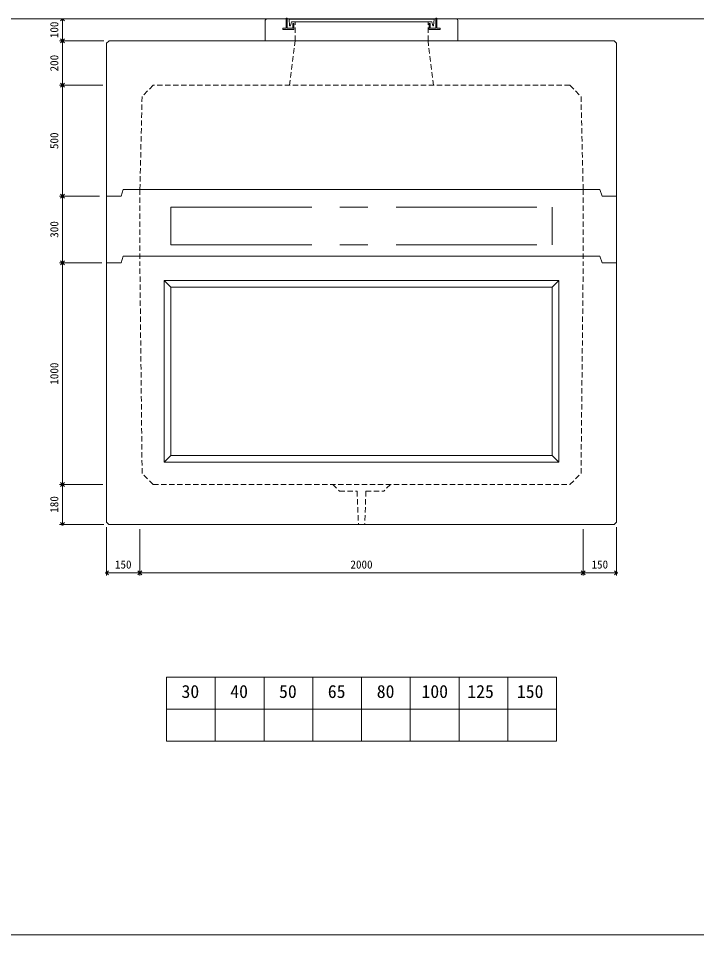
# Model space of a CAD drawing. Units: millimetres, scale not verified. Extents: x -9756 to 9756, y -4628 to 4628.
# Drawn here: x 3636 to 6696, y -3922 to 210 of the extents above; entities that cross this region are included whole.
import ezdxf
from ezdxf.enums import TextEntityAlignment as Align

# ---------------------------------------------------------------- set-up
doc = ezdxf.new("R2010")
doc.units = ezdxf.units.MM
doc.header["$LTSCALE"] = 20
doc.header["$PDMODE"] = 32
doc.header["$PDSIZE"] = 8
doc.linetypes.add('DASHED1', pattern=[1.8, 1.2, -0.6])
doc.linetypes.add('USER2', pattern=[50.8, 31.75, -6.35, 6.35, -6.35])
for name, color, linetype, lineweight in [('0-2_waku', 7, 'Continuous', 18), ('0-3_gaikei', 7, 'Continuous', 18), ('0-4_kakure', 7, 'DASHED1', 5), ('0-5_sunpou', 7, 'Continuous', 18), ('0-8_uchigawa', 6, 'Continuous', 18), ('0-A_futa', 3, 'Continuous', 18), ('0-B_GL', 4, 'Continuous', 18), ('0-D_文字１', 7, 'Continuous', 18), ('1-2_uchigawa2', 6, 'USER2', 18), ('1-5_pen3実線', 7, 'Continuous', 18)]:
    doc.layers.add(name, color=color, linetype=linetype, lineweight=lineweight)
doc.styles.add('ＭＳ ゴシック', font='')
doc.styles.get('ＭＳ ゴシック').set_extended_font_data('MS Gothic')

# ---------------------------------------------------------------- blocks, each defined once
blk = doc.blocks.new('_Open90')
at = {"layer": '0-5_sunpou', "lineweight": 5}
blk.add_line((0, 0), (-1, 0), dxfattribs=at)
blk.add_lwpolyline([(-0.5, 0.5), (0, 0), (-0.5, -0.5)], dxfattribs=at)
blk = doc.blocks.new('5 00')
at = {"layer": '0-5_sunpou', "lineweight": 5}
for p, q in [((-1, 241), (8, 250)), ((8, 250), (17, 241)), ((8, 250), (8, 232)), ((8, 232), (8, -232))]:
    blk.add_line(p, q, dxfattribs=at)
at = {"layer": '0-5_sunpou', "xscale": 18, "yscale": 18, "rotation": 270}
blk.add_blockref('_Open90', (8, -250), dxfattribs=at)
at = {"layer": '0-5_sunpou', "style": 'ＭＳ ゴシック'}
blk.add_text('500', height=36.66, rotation=90, dxfattribs=at).set_placement((0, -37.5), align=Align.BOTTOM_LEFT)
blk = doc.blocks.new('300')
at = {"layer": '0-5_sunpou', "lineweight": 5}
blk.add_line((8, 132), (8, -132), dxfattribs=at)
at = {"layer": '0-5_sunpou', "xscale": 18, "yscale": 18}
for p, rotation in [((8, 150), 90), ((8, -150), 270)]:
    blk.add_blockref('_Open90', p, dxfattribs=dict(at, rotation=rotation))
at = {"layer": '0-5_sunpou', "style": 'ＭＳ ゴシック'}
blk.add_text('300', height=36.66, rotation=90, dxfattribs=at).set_placement((0, -37.5), align=Align.BOTTOM_LEFT)
blk = doc.blocks.new('1000')
at = {"layer": '0-5_sunpou', "lineweight": 5}
for p, q in [((149.62, 545.45), (-40.38, 545.45)), ((106.95, 545.45), (-40.38, 545.45)), ((-27.38, 527.45), (-27.38, -436.55)), ((154.62, -454.55), (-40.38, -454.55)), ((149.62, -454.55), (-40.38, -454.55))]:
    blk.add_line(p, q, dxfattribs=at)
at = {"layer": '0-5_sunpou'}
for p in [(-27.38, 545.45), (-27.38, -454.55)]:
    blk.add_point(p, dxfattribs=at)
at = {"layer": '0-5_sunpou', "xscale": 18, "yscale": 18}
for p, rotation in [((-27.38, 545.45), 90), ((-27.38, -454.55), 270)]:
    blk.add_blockref('_Open90', p, dxfattribs=dict(at, rotation=rotation))
at = {"layer": '0-5_sunpou', "style": 'ＭＳ ゴシック'}
blk.add_text('1000', height=36.66, rotation=90, dxfattribs=at).set_placement((-35.38, -4.55), align=Align.BOTTOM_LEFT)
blk = doc.blocks.new('180')
at = {"layer": '0-5_sunpou', "lineweight": 5}
for p, q in [((-15.8, 126), (-15.8, -18)), ((171.2, -36), (-28.8, -36))]:
    blk.add_line(p, q, dxfattribs=at)
at = {"layer": '0-5_sunpou'}
blk.add_point((-15.8, -36), dxfattribs=at)
at = {"layer": '0-5_sunpou', "xscale": 18, "yscale": 18}
for p, rotation in [((-15.8, 144), 90), ((-15.8, -36), 270)]:
    blk.add_blockref('_Open90', p, dxfattribs=dict(at, rotation=rotation))
at = {"layer": '0-5_sunpou', "style": 'ＭＳ ゴシック'}
blk.add_text('180', height=36.66, rotation=90, dxfattribs=at).set_placement((-23.8, 16.5), align=Align.BOTTOM_LEFT)
blk = doc.blocks.new('150')
at = {"layer": '0-5_sunpou', "lineweight": 5}
for p, q in [((-83.33, 174.17), (-83.33, -44.97)), ((66.67, 164.17), (66.67, -44.97)), ((66.67, 164.17), (66.67, -44.97)), ((48.67, -31.97), (-65.33, -31.97))]:
    blk.add_line(p, q, dxfattribs=at)
at = {"layer": '0-5_sunpou'}
blk.add_point((-83.33, -31.97), dxfattribs=at)
at = {"layer": '0-5_sunpou', "xscale": 18, "yscale": 18, "rotation": 180}
blk.add_blockref('_Open90', (-83.33, -31.97), dxfattribs=at)
at = {"layer": '0-5_sunpou', "xscale": 18, "yscale": 18}
blk.add_blockref('_Open90', (66.67, -31.97), dxfattribs=at)
at = {"layer": '0-5_sunpou', "style": 'ＭＳ ゴシック'}
blk.add_text('150', height=36.66, dxfattribs=at).set_placement((-45.83, -23.97), align=Align.BOTTOM_LEFT)
blk = doc.blocks.new('2000')
at = {"layer": '0-5_sunpou', "lineweight": 5}
for p, q in [((499.9, 172.25), (499.9, -36.89)), ((500, 172.25), (500, -36.89)), ((-1481.9, -23.89), (482, -23.89))]:
    blk.add_line(p, q, dxfattribs=at)
at = {"layer": '0-5_sunpou'}
blk.add_point((500, -23.89), dxfattribs=at)
at = {"layer": '0-5_sunpou', "xscale": 18, "yscale": 18, "rotation": 180}
blk.add_blockref('_Open90', (-1499.9, -23.89), dxfattribs=at)
at = {"layer": '0-5_sunpou', "xscale": 18, "yscale": 18}
blk.add_blockref('_Open90', (500, -23.89), dxfattribs=at)
at = {"layer": '0-5_sunpou', "style": 'ＭＳ ゴシック'}
blk.add_text('2000', height=36.66, dxfattribs=at).set_placement((-549.95, -15.89), align=Align.BOTTOM_LEFT)
blk = doc.blocks.new('1 50')
at = {"layer": '0-5_sunpou', "lineweight": 5}
for p, q in [((50.07, 188.71), (50.07, -30.43)), ((-82.13, -17.43), (32.07, -17.43))]:
    blk.add_line(p, q, dxfattribs=at)
at = {"layer": '0-5_sunpou'}
blk.add_point((50.07, -17.43), dxfattribs=at)
at = {"layer": '0-5_sunpou', "xscale": 18, "yscale": 18, "rotation": 180}
blk.add_blockref('_Open90', (-100.13, -17.43), dxfattribs=at)
at = {"layer": '0-5_sunpou', "xscale": 18, "yscale": 18}
blk.add_blockref('_Open90', (50.07, -17.43), dxfattribs=at)
at = {"layer": '0-5_sunpou', "style": 'ＭＳ ゴシック'}
blk.add_text('150', height=36.66, dxfattribs=at).set_placement((-62.53, -9.43), align=Align.BOTTOM_LEFT)

msp = doc.modelspace()

# ---------------------------------------------------------------- linework, layer by layer
at = {"layer": '0-2_waku'}
for p, q in [((4304.08, -2760.86), (4304.08, -3048.86)), ((4304.08, -2760.86), (4304.08, -3048.86)), ((4304.08, -2760.86), (4304.08, -3048.86)), ((4304.08, -2760.86), (4304.08, -3048.86)), ((4304.08, -2760.86), (6064.08, -2760.86)), ((4524.08, -2760.86), (4524.08, -3048.86)), ((4744.08, -2760.86), (4744.08, -3048.86)), ((4744.08, -2760.86), (4744.08, -3048.86)), ((4964.08, -2760.86), (4964.08, -3048.86)), ((5184.08, -2760.86), (5184.08, -3048.86)), ((5404.08, -2760.86), (5404.08, -3048.86)), ((5624.08, -2760.86), (5624.08, -3048.86)), ((5844.08, -2760.86), (5844.08, -3048.86)), ((6064.08, -2760.86), (6064.08, -3048.86)), ((4304.08, -2904.86), (6064.08, -2904.86)), ((4304.08, -3048.86), (6064.08, -3048.86)), ((4304.08, -3048.86), (6064.08, -3048.86)), ((-2484.67, -3921.86), (5675.33, -3921.86)), ((-2484.67, -3921.86), (9755.33, -3921.86))]:
    msp.add_line(p, q, dxfattribs=at)
at = {"layer": '0-3_gaikei'}
for p, q in [((4759.08, 208.14), (4844.08, 208.14)), ((5524.08, 208.14), (5609.08, 208.14)), ((4749.08, 108.14), (4749.08, 198.14)), ((5619.08, 108.14), (5619.08, 198.14)), ((4034.08, 98.14), (4034.08, -591.86)), ((6323.58, 108.14), (4044.58, 108.14)), ((6323.58, 108.14), (4044.58, 108.14)), ((4749.08, 108.14), (4859.08, 108.14)), ((4784.08, 108.14), (5584.08, 108.14)), ((5619.08, 108.14), (5509.08, 108.14)), ((6334.08, -591.86), (6334.08, 97.64)), ((4099.08, -591.86), (4109.08, -561.86)), ((6259.08, -561.86), (6269.08, -591.86)), ((4034.08, -591.86), (4034.08, -891.86)), ((4099.08, -591.86), (4034.08, -591.86)), ((6334.08, -591.86), (6269.08, -591.86)), ((6334.08, -591.86), (6334.08, -891.86)), ((4099.08, -891.86), (4109.08, -861.86)), ((6259.08, -861.86), (6269.08, -891.86)), ((4034.08, -891.86), (4034.08, -2061.86)), ((4099.08, -891.86), (4034.08, -891.86)), ((6334.08, -891.86), (6269.08, -891.86)), ((6334.08, -2061.86), (6334.08, -891.86)), ((4034.08, -2061.86), (4044.08, -2071.86)), ((6334.08, -2061.86), (6324.08, -2071.86)), ((4044.08, -2071.86), (6324.08, -2071.86))]:
    msp.add_line(p, q, dxfattribs=at)
for points in [[(6259.08, -561.86), (4109.58, -561.86), (4109.08, -562.36)], [(6259.08, -861.86), (4109.58, -861.86), (4109.08, -862.36)]]:
    msp.add_lwpolyline(points, dxfattribs=at)
for centre, radius, start, end in [((4758.5, 198.72), 9.44, 86.47383, 183.52617), ((5609.41, 198.47), 9.68, 358.04251, 91.95749)]:
    msp.add_arc(centre, radius, start, end, dxfattribs=at)
at = {"layer": '0-4_kakure'}
for p, q in [((4884.08, 108.14), (4884.08, 194.64)), ((5484.08, 108.14), (5484.08, 194.64)), ((4859.08, -91.86), (4884.08, 108.14)), ((5509.08, -91.86), (5484.08, 108.14)), ((6124.08, -91.86), (4934.08, -91.86)), ((6124.08, -91.86), (6174.08, -141.86)), ((4194.08, -141.86), (4184.32, -561.86)), ((6174.08, -141.86), (6183.84, -561.86)), ((4184.32, -561.86), (4184.08, -891.86)), ((6183.84, -561.86), (6184.08, -891.86)), ((4194.08, -1841.86), (4184.08, -891.86)), ((6174.08, -1841.86), (6184.08, -891.86)), ((4244.08, -1891.86), (4194.08, -1841.86)), ((4244.08, -1891.86), (4934.08, -1891.86)), ((5054.08, -1891.86), (5084.08, -1921.86)), ((5314.08, -1891.86), (5284.08, -1921.86)), ((5084.08, -1921.86), (5164.08, -1921.86)), ((5164.08, -1921.86), (5170.08, -2071.86)), ((5204.08, -1921.86), (5198.08, -2071.86)), ((5204.08, -1921.86), (5284.08, -1921.86))]:
    msp.add_line(p, q, dxfattribs=at)
for points in [[(4934.08, -91.86), (4244.08, -91.86), (4194.08, -141.86)], [(4934.08, -1891.86), (6124.08, -1891.86), (6174.08, -1841.86)]]:
    msp.add_lwpolyline(points, dxfattribs=at)
at = {"layer": '0-5_sunpou', "lineweight": 5}
for p, q in [((4011.65, 208.14), (3822.08, 208.14)), ((3835.08, 190.14), (3835.08, 126.14)), ((4000.08, 108.14), (3822.08, 108.14)), ((4022.08, 108.14), (3822.08, 108.14)), ((3835.08, -73.86), (3835.08, 90.14)), ((4017.08, -91.86), (3822.08, -91.86)), ((4002.08, -91.86), (3822.08, -91.86)), ((4002.08, -591.86), (3822.08, -591.86)), ((3992.08, -591.86), (3822.08, -591.86))]:
    msp.add_line(p, q, dxfattribs=at)
at = {"layer": '0-5_sunpou'}
for p in [(3835.08, 108.14), (3835.08, 108.14), (3835.08, -591.86)]:
    msp.add_point(p, dxfattribs=at)
at = {"layer": '0-8_uchigawa'}
for p, q in [((4294.08, -971.86), (5184.08, -971.86)), ((4294.08, -971.86), (4294.08, -1791.86)), ((4294.08, -971.86), (4324.08, -1001.86)), ((5184.08, -971.86), (6074.08, -971.86)), ((6074.08, -971.86), (6044.08, -1001.86)), ((6074.08, -971.86), (6074.08, -1791.86)), ((4324.08, -1001.86), (5184.08, -1001.86)), ((4324.08, -1001.86), (4324.08, -1761.86)), ((4324.08, -1001.86), (4324.08, -1761.86)), ((4334.08, -1001.86), (5184.08, -1001.86)), ((5184.08, -1001.86), (6044.08, -1001.86)), ((6044.08, -1001.86), (6044.08, -1761.86)), ((6044.08, -1001.86), (6044.08, -1761.86)), ((4294.08, -1791.86), (4324.08, -1761.86)), ((4324.08, -1761.86), (5184.08, -1761.86)), ((5184.08, -1761.86), (6044.08, -1761.86)), ((6044.08, -1761.86), (6074.08, -1791.86)), ((4294.08, -1791.86), (5184.08, -1791.86)), ((5184.08, -1791.86), (6074.08, -1791.86))]:
    msp.add_line(p, q, dxfattribs=at)
at = {"layer": '0-A_futa'}
for p, q in [((4844.08, 208.14), (4844.08, 165.14)), ((4846.08, 210.14), (4849.08, 210.14)), ((4849.08, 210.14), (4849.08, 165.14)), ((5519.08, 210.14), (5519.08, 165.14)), ((5519.08, 210.14), (5522.08, 210.14)), ((5524.08, 208.14), (5524.08, 165.14)), ((4856.89, 205.64), (5511.22, 205.64)), ((4856.89, 205.64), (4859.38, 175.64)), ((4859.38, 175.64), (4863.09, 175.64)), ((4867.41, 194.64), (4863.09, 175.64)), ((4867.41, 194.64), (5500.75, 194.64)), ((4874.08, 185.14), (4874.08, 165.14)), ((4876.08, 187.14), (4877.08, 187.14)), ((4879.08, 185.14), (4879.08, 160.14)), ((5489.08, 185.14), (5489.08, 160.14)), ((5492.08, 187.14), (5491.08, 187.14)), ((5494.08, 185.14), (5494.08, 165.14)), ((5500.75, 194.64), (5505.07, 175.64)), ((5508.97, 175.64), (5505.07, 175.64)), ((5511.22, 205.64), (5508.97, 175.64)), ((4829.08, 163.14), (4829.08, 162.14)), ((4831.08, 165.14), (4844.08, 165.14)), ((4879.08, 160.14), (4831.08, 160.14)), ((4849.08, 165.14), (4874.08, 165.14)), ((5489.08, 160.14), (5537.08, 160.14)), ((5519.08, 165.14), (5494.08, 165.14)), ((5537.08, 165.14), (5524.08, 165.14)), ((5539.08, 163.14), (5539.08, 162.14))]:
    msp.add_line(p, q, dxfattribs=at)
for centre, start, end in [((4846.08, 208.14), 90, 180), ((5522.08, 208.14), 0, 90), ((4876.08, 185.14), 90, 180), ((4877.08, 185.14), 0, 90), ((5491.08, 185.14), 90, 180), ((5492.08, 185.14), 0, 90), ((4831.08, 163.14), 90, 180), ((4831.08, 162.14), 180, 270), ((5537.08, 163.14), 0, 90), ((5537.08, 162.14), 270, 0)]:
    msp.add_arc(centre, 2, start, end, dxfattribs=at)
at = {"layer": '0-B_GL'}
msp.add_line((-2483.9, 208.14), (9756.1, 208.14), dxfattribs=at)
at = {"layer": '1-2_uchigawa2'}
for p, q in [((4324.08, -811.86), (4324.08, -641.86)), ((4324.08, -811.86), (4324.08, -641.86)), ((4324.08, -641.86), (6044.08, -641.86)), ((6044.08, -811.86), (6044.08, -641.86)), ((6044.08, -811.86), (6044.08, -641.86)), ((4324.08, -811.86), (6044.08, -811.86))]:
    msp.add_line(p, q, dxfattribs=at)
at = {"layer": '1-5_pen3実線'}
for p, q in [((4043.73, 107.78), (4034.08, 98.14)), ((4044.58, 108.14), (4043.73, 107.78)), ((6323.58, 108.14), (6324.43, 107.78)), ((6324.43, 107.78), (6333.73, 98.49)), ((6333.73, 98.49), (6334.08, 97.64))]:
    msp.add_line(p, q, dxfattribs=at)

# ---------------------------------------------------------------- block references
at = {"layer": '0-5_sunpou', "xscale": 18, "yscale": 18}
for p, rotation in [((3835.08, 208.14), 90), ((3835.08, 108.14), 270), ((3835.08, 108.14), 90), ((3835.08, -91.86), 270)]:
    msp.add_blockref('_Open90', p, dxfattribs=dict(at, rotation=rotation))
at = {"layer": '0-5_sunpou'}
for name, p in [('5 00', (3827.08, -341.86)), ('300', (3827.08, -741.86)), ('1000', (3862.46, -1437.32)), ('180', (3850.88, -2035.86)), ('150', (4117.41, -2258.03)), ('2000', (5683.98, -2266.11)), ('1 50', (6284.01, -2272.57))]:
    msp.add_blockref(name, p, dxfattribs=at)

# ---------------------------------------------------------------- texts
at = {"layer": '0-5_sunpou', "style": 'ＭＳ ゴシック'}
for s, p in [('100', (3827.08, 120.64)), ('200', (3827.08, -29.36))]:
    msp.add_text(s, height=36.66, rotation=90, dxfattribs=at).set_placement(p, align=Align.BOTTOM_LEFT)
at = {"layer": '0-D_文字１', "style": 'ＭＳ ゴシック'}
for s, p in [('30', (4371.92, -2872.11)), ('40', (4591.92, -2872.11)), ('50', (4811.92, -2872.11)), ('65', (5031.92, -2872.11)), ('80', (5252.74, -2872.11)), ('100', (5454.48, -2872.11)), ('125', (5661.26, -2872.11)), ('150', (5884.78, -2872.11))]:
    msp.add_text(s, height=58.65, dxfattribs=at).set_placement(p, align=Align.BOTTOM_LEFT)

doc.saveas('drawing.dxf')
